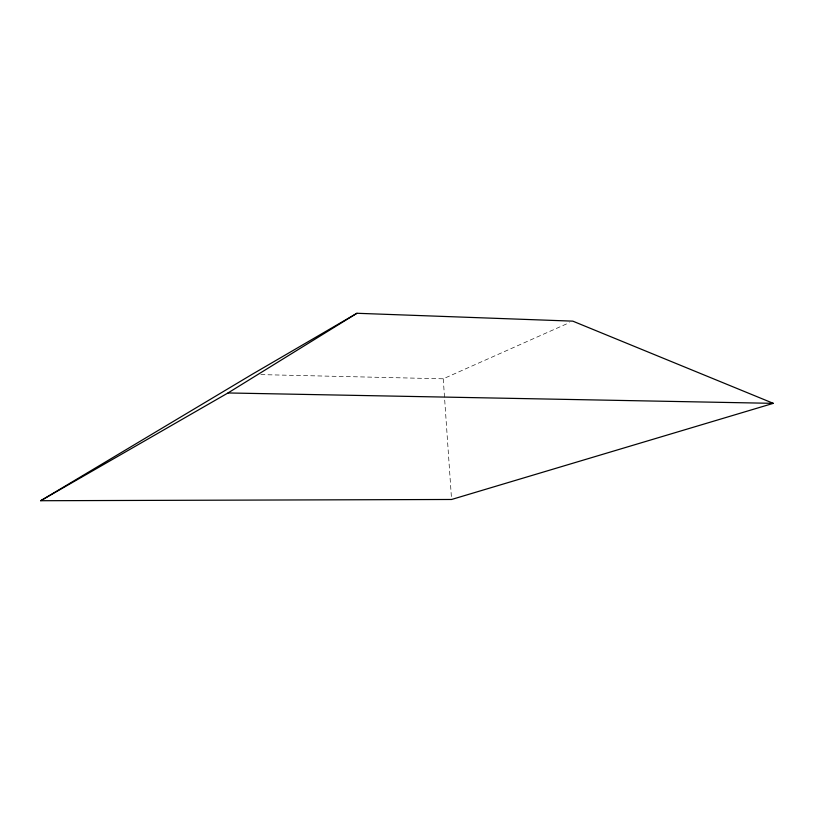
<?xml version="1.0" encoding="UTF-8"?>
<svg xmlns="http://www.w3.org/2000/svg" width="814" height="814" viewBox="0 0 814 814"><rect width="100%" height="100%" fill="white"/><g stroke="black" fill="none" stroke-linecap="round" stroke-linejoin="round"><path stroke-width="0.61" stroke-dasharray="4.07 3.05" d="M260.867 374.613L443.243 378.805L569.332 322.69M443.243 378.805L451.567 499.481"/><path stroke-width="1.22" d="M40.7 500.722L228.001 392.959L356.929 313.278L572.802 321.143L773.3 403.347L451.567 499.481L40.7 500.722L252.004 374.409L356.929 313.278M228.001 392.959L773.3 403.347"/></g></svg>
